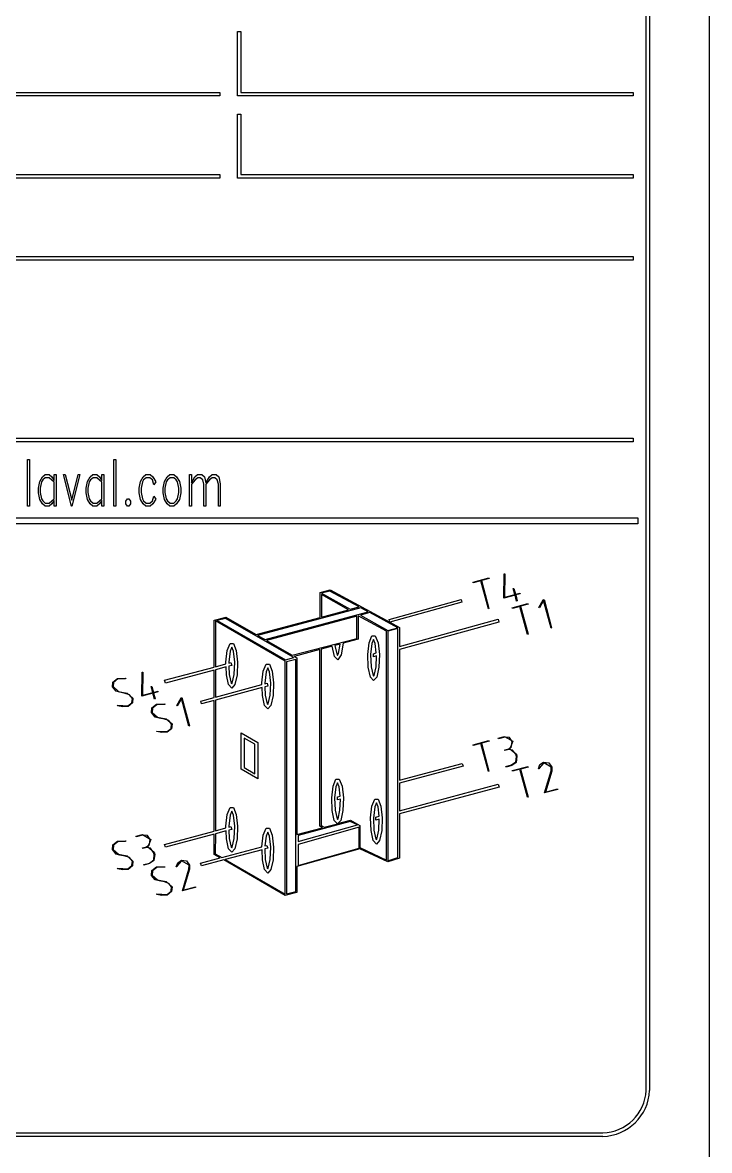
# Model space of a CAD drawing. Extents: x -181672 to 290600, y -29000 to 395522.
# Drawn here: x -170606.9 to -170548.3, y 30914.5 to 31010.7 of the extents above; entities that cross this region are included whole.
import ezdxf

# ---------------------------------------------------------------- set-up
doc = ezdxf.new("R2010")
doc.units = 0
doc.header["$LTSCALE"] = 10

# ---------------------------------------------------------------- blocks, each defined once
blk = doc.blocks.new('XFM7P20PCW$0$A$C29d41b1e')
for p, q in [((58.5, 1044.5), (58.5, 1247.5)), ((53.101, 1055.074), (53.101, 1234.448)), ((53.401, 1234.698), (53.401, 1055.067)), ((18.25, 1139.903), (18.25, 1145.403)), ((18.25, 1145.403), (18.55, 1145.403)), ((18.55, 1145.403), (18.55, 1140.203)), ((-16.7, 1140.203), (16.75, 1140.203)), ((16.75, 1140.203), (16.75, 1139.903)), ((18.55, 1140.203), (52, 1140.203)), ((52, 1140.203), (52, 1139.903)), ((16.75, 1139.903), (-17, 1139.903)), ((52, 1139.903), (18.25, 1139.903)), ((18.25, 1132.903), (18.25, 1138.342)), ((18.25, 1138.342), (18.55, 1138.342)), ((18.55, 1138.342), (18.55, 1133.203)), ((16.75, 1132.903), (-17, 1132.903)), ((-16.7, 1133.203), (16.75, 1133.203)), ((16.75, 1133.203), (16.75, 1132.903)), ((52, 1132.903), (18.25, 1132.903)), ((18.55, 1133.203), (52, 1133.203)), ((52, 1133.203), (52, 1132.903)), ((52, 1125.903), (-53.5, 1125.903)), ((-41.528, 1126.203), (52, 1126.203)), ((52, 1126.203), (52, 1125.903)), ((52, 1110.403), (-53.5, 1110.403)), ((-53.2, 1110.703), (52, 1110.703)), ((52, 1110.703), (52, 1110.403)), ((0.357, 1104.904), (0.357, 1108.904)), ((0.357, 1108.904), (0.521, 1108.904)), ((0.521, 1108.904), (0.521, 1104.904)), ((7.709, 1104.904), (7.709, 1108.904)), ((7.709, 1108.904), (7.873, 1108.904)), ((7.873, 1108.904), (7.873, 1104.904)), ((1.616, 1107.411), (1.851, 1107.6)), ((1.851, 1107.6), (2.201, 1107.6)), ((2.201, 1107.6), (2.432, 1107.411)), ((2.614, 1107.101), (2.614, 1107.6)), ((2.614, 1107.6), (2.778, 1107.6)), ((2.778, 1107.6), (2.778, 1104.904)), ((4.1, 1104.904), (3.404, 1107.6)), ((3.404, 1107.6), (3.572, 1107.6)), ((3.572, 1107.6), (4.115, 1105.433)), ((4.115, 1105.433), (4.659, 1107.6)), ((4.823, 1107.6), (4.13, 1104.904)), ((4.659, 1107.6), (4.823, 1107.6)), ((5.683, 1107.411), (5.918, 1107.6)), ((5.918, 1107.6), (6.268, 1107.6)), ((6.268, 1107.6), (6.499, 1107.411)), ((6.682, 1107.101), (6.682, 1107.6)), ((6.682, 1107.6), (6.845, 1107.6)), ((6.845, 1107.6), (6.845, 1104.904)), ((10.216, 1107.411), (10.451, 1107.6)), ((10.451, 1107.6), (10.801, 1107.6)), ((10.801, 1107.6), (11.032, 1107.411)), ((12.249, 1107.411), (12.484, 1107.6)), ((12.484, 1107.6), (12.834, 1107.6)), ((12.834, 1107.6), (13.065, 1107.411)), ((14.164, 1104.904), (14.164, 1107.6)), ((14.164, 1107.6), (14.328, 1107.6)), ((14.328, 1107.6), (14.328, 1106.915)), ((14.622, 1107.411), (14.857, 1107.6)), ((14.857, 1107.6), (15.203, 1107.6)), ((15.203, 1107.6), (15.445, 1107.407)), ((15.855, 1107.411), (16.086, 1107.6)), ((16.086, 1107.6), (16.436, 1107.6)), ((16.436, 1107.6), (16.674, 1107.407)), ((1.274, 1106.446), (1.389, 1107.019)), ((1.389, 1107.019), (1.616, 1107.411)), ((1.546, 1106.979), (1.434, 1106.435)), ((1.65, 1107.146), (1.546, 1106.979)), ((1.866, 1107.329), (1.65, 1107.146)), ((2.186, 1107.329), (1.866, 1107.329)), ((2.614, 1106.971), (2.186, 1107.329)), ((2.432, 1107.411), (2.614, 1107.101)), ((2.614, 1105.533), (2.614, 1106.971)), ((5.341, 1106.446), (5.456, 1107.019)), ((5.456, 1107.019), (5.683, 1107.411)), ((5.613, 1106.979), (5.501, 1106.435)), ((5.717, 1107.146), (5.613, 1106.979)), ((5.933, 1107.329), (5.717, 1107.146)), ((6.253, 1107.329), (5.933, 1107.329)), ((6.682, 1106.971), (6.253, 1107.329)), ((6.499, 1107.411), (6.682, 1107.101)), ((6.682, 1105.533), (6.682, 1106.971)), ((9.873, 1106.446), (9.989, 1107.019)), ((9.989, 1107.019), (10.216, 1107.411)), ((10.145, 1106.979), (10.033, 1106.435)), ((10.249, 1107.146), (10.145, 1106.979)), ((10.465, 1107.329), (10.249, 1107.146)), ((10.786, 1107.329), (10.465, 1107.329)), ((10.998, 1107.15), (10.786, 1107.329)), ((11.121, 1106.736), (10.998, 1107.15)), ((11.032, 1107.411), (11.277, 1106.997)), ((11.277, 1106.997), (11.121, 1106.736)), ((11.907, 1106.446), (12.022, 1107.019)), ((12.022, 1107.019), (12.249, 1107.411)), ((12.179, 1106.979), (12.067, 1106.435)), ((12.283, 1107.146), (12.179, 1106.979)), ((12.499, 1107.329), (12.283, 1107.146)), ((12.819, 1107.329), (12.499, 1107.329)), ((13.035, 1107.146), (12.819, 1107.329)), ((13.14, 1106.979), (13.035, 1107.146)), ((13.065, 1107.411), (13.296, 1107.019)), ((13.248, 1106.435), (13.14, 1106.979)), ((13.296, 1107.019), (13.411, 1106.446)), ((14.328, 1106.915), (14.622, 1107.411)), ((14.652, 1107.146), (14.328, 1106.789)), ((14.328, 1106.789), (14.328, 1104.904)), ((14.868, 1107.329), (14.652, 1107.146)), ((15.076, 1107.329), (14.868, 1107.329)), ((15.289, 1107.154), (15.076, 1107.329)), ((15.393, 1106.8), (15.289, 1107.154)), ((15.393, 1104.904), (15.393, 1106.8)), ((15.445, 1107.407), (15.542, 1106.893)), ((15.542, 1106.893), (15.855, 1107.411)), ((15.877, 1107.146), (15.557, 1106.789)), ((15.557, 1106.789), (15.557, 1104.904)), ((16.097, 1107.329), (15.877, 1107.146)), ((16.309, 1107.329), (16.097, 1107.329)), ((16.518, 1107.154), (16.309, 1107.329)), ((16.626, 1106.8), (16.518, 1107.154)), ((16.626, 1104.904), (16.626, 1106.8)), ((16.674, 1107.407), (16.79, 1106.818)), ((16.79, 1106.818), (16.79, 1104.904)), ((1.274, 1106.059), (1.274, 1106.446)), ((1.389, 1105.485), (1.274, 1106.059)), ((1.434, 1106.435), (1.434, 1106.073)), ((1.434, 1106.073), (1.546, 1105.53)), ((1.546, 1105.53), (1.65, 1105.358)), ((2.186, 1105.176), (2.614, 1105.533)), ((5.341, 1106.059), (5.341, 1106.446)), ((5.456, 1105.485), (5.341, 1106.059)), ((5.501, 1106.435), (5.501, 1106.073)), ((5.501, 1106.073), (5.613, 1105.53)), ((5.613, 1105.53), (5.717, 1105.358)), ((6.253, 1105.176), (6.682, 1105.533)), ((8.737, 1105.336), (8.864, 1105.548)), ((8.864, 1105.548), (8.998, 1105.548)), ((8.998, 1105.548), (9.125, 1105.336)), ((9.873, 1106.059), (9.873, 1106.446)), ((9.989, 1105.485), (9.873, 1106.059)), ((10.033, 1106.435), (10.033, 1106.073)), ((10.033, 1106.073), (10.145, 1105.53)), ((10.145, 1105.53), (10.249, 1105.358)), ((10.998, 1105.355), (11.121, 1105.768)), ((11.121, 1105.768), (11.277, 1105.507)), ((11.907, 1106.059), (11.907, 1106.446)), ((12.022, 1105.485), (11.907, 1106.059)), ((12.067, 1106.435), (12.067, 1106.073)), ((12.067, 1106.073), (12.179, 1105.53)), ((12.179, 1105.53), (12.283, 1105.358)), ((13.035, 1105.358), (13.14, 1105.53)), ((13.14, 1105.53), (13.248, 1106.073)), ((13.248, 1106.073), (13.248, 1106.435)), ((13.411, 1106.059), (13.296, 1105.485)), ((13.411, 1106.446), (13.411, 1106.059)), ((0.521, 1104.904), (0.357, 1104.904)), ((1.616, 1105.098), (1.389, 1105.485)), ((1.851, 1104.904), (1.616, 1105.098)), ((1.65, 1105.358), (1.866, 1105.176)), ((2.201, 1104.904), (1.851, 1104.904)), ((1.866, 1105.176), (2.186, 1105.176)), ((2.432, 1105.098), (2.201, 1104.904)), ((2.614, 1105.407), (2.432, 1105.098)), ((2.614, 1104.904), (2.614, 1105.407)), ((2.778, 1104.904), (2.614, 1104.904)), ((4.13, 1104.904), (4.1, 1104.904)), ((5.683, 1105.098), (5.456, 1105.485)), ((5.918, 1104.904), (5.683, 1105.098)), ((5.717, 1105.358), (5.933, 1105.176)), ((6.268, 1104.904), (5.918, 1104.904)), ((5.933, 1105.176), (6.253, 1105.176)), ((6.499, 1105.098), (6.268, 1104.904)), ((6.682, 1105.407), (6.499, 1105.098)), ((6.682, 1104.904), (6.682, 1105.407)), ((6.845, 1104.904), (6.682, 1104.904)), ((7.873, 1104.904), (7.709, 1104.904)), ((8.737, 1105.116), (8.737, 1105.336)), ((8.864, 1104.904), (8.737, 1105.116)), ((8.998, 1104.904), (8.864, 1104.904)), ((9.125, 1105.116), (8.998, 1104.904)), ((9.125, 1105.336), (9.125, 1105.116)), ((10.216, 1105.098), (9.989, 1105.485)), ((10.451, 1104.904), (10.216, 1105.098)), ((10.249, 1105.358), (10.465, 1105.176)), ((10.801, 1104.904), (10.451, 1104.904)), ((10.465, 1105.176), (10.786, 1105.176)), ((10.786, 1105.176), (10.998, 1105.355)), ((11.032, 1105.098), (10.801, 1104.904)), ((11.277, 1105.507), (11.032, 1105.098)), ((12.249, 1105.098), (12.022, 1105.485)), ((12.484, 1104.904), (12.249, 1105.098)), ((12.283, 1105.358), (12.499, 1105.176)), ((12.834, 1104.904), (12.484, 1104.904)), ((12.499, 1105.176), (12.819, 1105.176)), ((12.819, 1105.176), (13.035, 1105.358)), ((13.065, 1105.098), (12.834, 1104.904)), ((13.296, 1105.485), (13.065, 1105.098)), ((14.328, 1104.904), (14.164, 1104.904)), ((15.557, 1104.904), (15.393, 1104.904)), ((16.79, 1104.904), (16.626, 1104.904)), ((-53.296, 1103.904), (52.382, 1103.904)), ((52.382, 1103.904), (52.382, 1103.403)), ((52.382, 1103.403), (-0.7, 1103.403)), ((38.346, 1098.438), (39.688, 1098.798)), ((39.688, 1098.798), (39.702, 1098.743)), ((40.977, 1097.07), (41.008, 1099.13)), ((41.008, 1099.13), (41.064, 1099.129)), ((41.064, 1099.129), (41.032, 1097.143)), ((38.361, 1098.383), (38.346, 1098.438)), ((39.006, 1098.556), (38.361, 1098.383)), ((39.646, 1096.167), (39.006, 1098.556)), ((39.702, 1098.743), (39.061, 1098.571)), ((39.061, 1098.571), (39.701, 1096.182)), ((41.773, 1097.888), (41.828, 1097.903)), ((41.91, 1097.378), (41.773, 1097.888)), ((41.828, 1097.903), (41.964, 1097.393)), ((25.304, 1097.548), (26.145, 1097.774)), ((25.304, 1095.425), (25.304, 1097.548)), ((25.404, 1097.378), (25.404, 1095.452)), ((27.728, 1096.075), (25.404, 1097.378)), ((26.132, 1097.667), (25.429, 1097.478)), ((25.429, 1097.478), (27.867, 1096.112)), ((28.632, 1096.317), (26.132, 1097.667)), ((26.145, 1097.774), (31.254, 1095.015)), ((31.188, 1095.256), (37.328, 1096.958)), ((37.328, 1096.958), (37.395, 1096.717)), ((41.924, 1097.324), (40.977, 1097.07)), ((41.032, 1097.143), (41.91, 1097.378)), ((42.061, 1096.814), (41.924, 1097.324)), ((41.964, 1097.393), (42.338, 1097.493)), ((42.353, 1097.439), (41.979, 1097.338)), ((41.979, 1097.338), (42.115, 1096.829)), ((42.338, 1097.493), (42.353, 1097.439)), ((43.952, 1096.268), (44.334, 1096.926)), ((44.361, 1096.862), (44, 1096.241)), ((44.334, 1096.926), (44.398, 1096.943)), ((44.99, 1094.513), (44.361, 1096.862)), ((44.398, 1096.943), (45.045, 1094.528)), ((28.76, 1096.248), (19.969, 1093.892)), ((20.601, 1093.531), (29.409, 1095.897)), ((25.404, 1095.452), (27.728, 1096.075)), ((27.867, 1096.112), (28.632, 1096.317)), ((29.409, 1095.897), (28.76, 1096.248)), ((37.395, 1096.717), (31.254, 1095.015)), ((39.701, 1096.182), (39.646, 1096.167)), ((41.679, 1096.245), (43.02, 1096.605)), ((41.693, 1096.191), (41.679, 1096.245)), ((42.338, 1096.363), (41.693, 1096.191)), ((42.115, 1096.829), (42.061, 1096.814)), ((42.978, 1093.974), (42.338, 1096.363)), ((43.035, 1096.55), (42.393, 1096.378)), ((42.393, 1096.378), (43.033, 1093.989)), ((43.02, 1096.605), (43.035, 1096.55)), ((44, 1096.241), (43.952, 1096.268)), ((16.264, 1095.199), (17.253, 1095.448)), ((16.264, 1091.191), (16.264, 1095.199)), ((16.365, 1095.141), (16.365, 1091.218)), ((22.327, 1091.697), (16.365, 1095.141)), ((17.239, 1095.341), (16.525, 1095.165)), ((16.525, 1095.165), (22.342, 1091.805)), ((23.068, 1092.002), (17.239, 1095.341)), ((17.253, 1095.448), (19.846, 1093.963)), ((19.846, 1093.963), (25.304, 1095.425)), ((28.445, 1095.535), (20.724, 1093.46)), ((28.445, 1093.634), (28.445, 1095.535)), ((30.97, 1094.249), (28.545, 1095.561)), ((28.545, 1095.561), (28.545, 1093.561)), ((29.537, 1095.828), (28.75, 1095.617)), ((28.75, 1095.617), (31.07, 1094.316)), ((31.927, 1094.538), (29.537, 1095.828)), ((31.254, 1095.015), (31.188, 1095.256)), ((31.254, 1095.015), (32.07, 1094.574)), ((32.07, 1092.935), (40.472, 1095.262)), ((40.538, 1095.021), (32.07, 1092.676)), ((40.472, 1095.262), (40.538, 1095.021)), ((30.97, 1074.717), (30.97, 1094.249)), ((31.07, 1094.316), (31.927, 1094.538)), ((31.927, 1094.482), (31.07, 1094.261)), ((31.07, 1094.261), (31.07, 1074.664)), ((31.927, 1074.934), (31.927, 1094.482)), ((32.07, 1094.574), (32.07, 1092.935)), ((43.033, 1093.989), (42.978, 1093.974)), ((45.045, 1094.528), (44.99, 1094.513)), ((17.382, 1092.611), (17.621, 1093.205)), ((17.621, 1093.205), (17.906, 1093.205)), ((17.906, 1093.205), (18.145, 1092.611)), ((19.969, 1093.892), (20.601, 1093.531)), ((20.724, 1093.46), (22.92, 1092.202)), ((22.92, 1092.202), (28.445, 1093.634)), ((27.005, 1093.149), (26.565, 1093.031)), ((26.565, 1093.031), (26.751, 1092.213)), ((26.866, 1092.331), (27.005, 1093.149)), ((27.271, 1093.22), (27.103, 1092.237)), ((28.545, 1093.561), (27.271, 1093.22)), ((29.358, 1092.255), (29.476, 1093.254)), ((29.476, 1093.254), (29.715, 1093.848)), ((29.72, 1093.192), (29.608, 1092.245)), ((29.715, 1093.848), (30, 1093.848)), ((29.858, 1093.532), (29.72, 1093.192)), ((29.995, 1093.192), (29.858, 1093.532)), ((30.09, 1092.387), (29.995, 1093.192)), ((30, 1093.848), (30.239, 1093.254)), ((30.239, 1093.254), (30.357, 1092.255)), ((17.264, 1091.611), (17.382, 1092.611)), ((17.627, 1092.548), (17.515, 1091.601)), ((17.764, 1092.889), (17.627, 1092.548)), ((17.901, 1092.548), (17.764, 1092.889)), ((18.013, 1091.601), (17.901, 1092.548)), ((18.145, 1092.611), (18.263, 1091.611)), ((25.286, 1092.689), (23.095, 1092.102)), ((23.095, 1092.102), (23.327, 1091.969)), ((25.283, 1077.617), (25.286, 1092.689)), ((25.386, 1092.716), (25.383, 1077.675)), ((26.323, 1092.966), (25.386, 1092.716)), ((26.524, 1092.082), (26.323, 1092.966)), ((26.82, 1091.806), (26.524, 1092.082)), ((26.751, 1092.213), (26.774, 1092.191)), ((26.774, 1092.191), (26.866, 1092.331)), ((27.103, 1092.237), (26.82, 1091.806)), ((29.398, 1091.167), (29.358, 1092.255)), ((29.608, 1092.245), (29.647, 1091.199)), ((29.847, 1092.322), (30.09, 1092.387)), ((29.847, 1092.063), (29.847, 1092.322)), ((30.102, 1092.131), (29.847, 1092.063)), ((30.068, 1091.199), (30.102, 1092.131)), ((30.357, 1092.255), (30.317, 1091.167)), ((32.07, 1092.676), (32.07, 1081.533)), ((12.043, 1090.06), (16.264, 1091.191)), ((16.365, 1091.218), (17.27, 1091.46)), ((17.279, 1091.204), (16.365, 1090.959)), ((17.27, 1091.46), (17.264, 1091.611)), ((17.305, 1090.524), (17.279, 1091.204)), ((17.515, 1091.601), (17.517, 1091.527)), ((17.517, 1091.527), (17.699, 1091.575)), ((17.764, 1091.334), (17.527, 1091.27)), ((17.527, 1091.27), (17.553, 1090.556)), ((17.699, 1091.575), (17.764, 1091.334)), ((17.974, 1090.556), (18.013, 1091.601)), ((18.263, 1091.611), (18.223, 1090.524)), ((20.455, 1090.837), (20.694, 1091.431)), ((20.694, 1091.431), (20.978, 1091.431)), ((20.836, 1091.115), (20.699, 1090.774)), ((20.973, 1090.774), (20.836, 1091.115)), ((20.978, 1091.431), (21.217, 1090.837)), ((22.327, 1071.815), (22.327, 1091.697)), ((22.342, 1091.805), (23.068, 1092.002)), ((23.226, 1091.84), (22.427, 1091.623)), ((22.427, 1091.623), (22.427, 1071.83)), ((23.227, 1072.044), (23.226, 1091.84)), ((23.327, 1091.969), (23.327, 1076.897)), ((29.585, 1090.337), (29.398, 1091.167)), ((29.647, 1091.199), (29.815, 1090.454)), ((29.9, 1090.454), (30.068, 1091.199)), ((30.317, 1091.167), (30.13, 1090.337)), ((7.624, 1089.906), (8.026, 1090.224)), ((8.041, 1090.169), (7.674, 1089.882)), ((8.026, 1090.224), (8.729, 1090.239)), ((8.712, 1090.185), (8.041, 1090.169)), ((8.729, 1090.239), (8.712, 1090.185)), ((10.093, 1088.704), (10.124, 1090.764)), ((10.124, 1090.764), (10.18, 1090.764)), ((10.18, 1090.764), (10.148, 1088.778)), ((16.264, 1090.932), (12.108, 1089.818)), ((16.264, 1088.594), (16.264, 1090.932)), ((16.365, 1090.959), (16.365, 1088.621)), ((17.491, 1089.693), (17.305, 1090.524)), ((17.553, 1090.556), (17.721, 1089.811)), ((17.807, 1089.811), (17.974, 1090.556)), ((18.223, 1090.524), (18.036, 1089.693)), ((20.336, 1089.837), (20.455, 1090.837)), ((20.699, 1090.774), (20.587, 1089.827)), ((21.085, 1089.827), (20.973, 1090.774)), ((21.217, 1090.837), (21.336, 1089.837)), ((29.858, 1090.027), (29.585, 1090.337)), ((29.815, 1090.454), (29.858, 1090.405)), ((29.858, 1090.405), (29.9, 1090.454)), ((30.13, 1090.337), (29.858, 1090.027)), ((7.585, 1089.501), (7.624, 1089.906)), ((7.909, 1089.119), (7.585, 1089.501)), ((7.674, 1089.882), (7.639, 1089.515)), ((7.639, 1089.515), (8.109, 1089.11)), ((10.889, 1089.522), (10.944, 1089.537)), ((11.025, 1089.013), (10.889, 1089.522)), ((10.944, 1089.537), (11.08, 1089.027)), ((12.108, 1089.818), (12.043, 1090.06)), ((16.365, 1088.621), (20.342, 1089.686)), ((20.352, 1089.43), (16.365, 1088.362)), ((17.764, 1089.384), (17.491, 1089.693)), ((17.721, 1089.811), (17.764, 1089.762)), ((17.764, 1089.762), (17.807, 1089.811)), ((18.036, 1089.693), (17.764, 1089.384)), ((20.342, 1089.686), (20.336, 1089.837)), ((20.377, 1088.75), (20.352, 1089.43)), ((20.587, 1089.827), (20.59, 1089.753)), ((20.59, 1089.753), (20.771, 1089.801)), ((20.836, 1089.56), (20.599, 1089.497)), ((20.599, 1089.497), (20.626, 1088.782)), ((20.771, 1089.801), (20.836, 1089.56)), ((21.046, 1088.782), (21.085, 1089.827)), ((21.336, 1089.837), (21.295, 1088.75)), ((8.229, 1089.032), (7.909, 1089.119)), ((8.109, 1089.11), (8.241, 1089.087)), ((8.688, 1088.939), (8.229, 1089.032)), ((8.241, 1089.087), (8.835, 1088.966)), ((9.057, 1088.819), (8.688, 1088.939)), ((8.835, 1088.966), (9.341, 1088.528)), ((9.29, 1088.514), (9.057, 1088.819)), ((9.252, 1088.146), (9.29, 1088.514)), ((9.341, 1088.528), (9.302, 1088.122)), ((11.04, 1088.958), (10.093, 1088.704)), ((10.148, 1088.778), (11.025, 1089.013)), ((11.177, 1088.449), (11.04, 1088.958)), ((11.08, 1089.027), (11.454, 1089.128)), ((11.469, 1089.073), (11.095, 1088.973)), ((11.095, 1088.973), (11.231, 1088.463)), ((11.231, 1088.463), (11.177, 1088.449)), ((11.454, 1089.128), (11.469, 1089.073)), ((13.068, 1087.903), (13.45, 1088.56)), ((13.477, 1088.496), (13.115, 1087.875)), ((13.45, 1088.56), (13.513, 1088.577)), ((14.106, 1086.148), (13.477, 1088.496)), ((13.513, 1088.577), (14.161, 1086.162)), ((15.116, 1088.286), (16.264, 1088.594)), ((15.181, 1088.045), (15.116, 1088.286)), ((16.264, 1088.335), (15.181, 1088.045)), ((16.264, 1077.191), (16.264, 1088.335)), ((16.365, 1088.362), (16.365, 1077.218)), ((20.563, 1087.919), (20.377, 1088.75)), ((20.626, 1088.782), (20.793, 1088.037)), ((20.879, 1088.037), (21.046, 1088.782)), ((21.295, 1088.75), (21.109, 1087.919)), ((8.033, 1087.872), (8.053, 1087.923)), ((8.479, 1087.785), (8.033, 1087.872)), ((8.053, 1087.923), (8.913, 1087.87)), ((8.926, 1087.821), (8.479, 1087.785)), ((8.913, 1087.87), (9.252, 1088.146)), ((9.302, 1088.122), (8.926, 1087.821)), ((10.917, 1087.308), (10.956, 1087.713)), ((11.241, 1086.926), (10.917, 1087.308)), ((10.956, 1087.713), (11.359, 1088.031)), ((11.006, 1087.689), (10.972, 1087.322)), ((10.972, 1087.322), (11.441, 1086.918)), ((11.373, 1087.976), (11.006, 1087.689)), ((11.359, 1088.031), (12.061, 1088.046)), ((12.044, 1087.992), (11.373, 1087.976)), ((12.061, 1088.046), (12.044, 1087.992)), ((13.115, 1087.875), (13.068, 1087.903)), ((20.836, 1087.61), (20.563, 1087.919)), ((20.793, 1088.037), (20.836, 1087.988)), ((20.836, 1087.988), (20.879, 1088.037)), ((21.109, 1087.919), (20.836, 1087.61)), ((11.561, 1086.839), (11.241, 1086.926)), ((11.441, 1086.918), (11.574, 1086.894)), ((12.021, 1086.746), (11.561, 1086.839)), ((11.574, 1086.894), (12.168, 1086.773)), ((12.389, 1086.626), (12.021, 1086.746)), ((12.168, 1086.773), (12.674, 1086.335)), ((12.622, 1086.321), (12.389, 1086.626)), ((12.585, 1085.953), (12.622, 1086.321)), ((12.674, 1086.335), (12.634, 1085.929)), ((11.366, 1085.679), (11.386, 1085.73)), ((11.812, 1085.592), (11.366, 1085.679)), ((11.386, 1085.73), (12.245, 1085.677)), ((12.258, 1085.628), (11.812, 1085.592)), ((12.245, 1085.677), (12.585, 1085.953)), ((12.634, 1085.929), (12.258, 1085.628)), ((14.161, 1086.162), (14.106, 1086.148)), ((18.564, 1085.567), (19.995, 1084.741)), ((18.564, 1082.482), (18.564, 1085.567)), ((19.745, 1084.596), (18.814, 1085.134)), ((18.814, 1085.134), (18.814, 1082.627)), ((19.745, 1082.089), (19.745, 1084.596)), ((19.995, 1084.741), (19.995, 1081.656)), ((38.346, 1084.55), (39.688, 1084.909)), ((38.361, 1084.495), (38.346, 1084.55)), ((39.006, 1084.668), (38.361, 1084.495)), ((39.646, 1082.279), (39.006, 1084.668)), ((39.702, 1084.854), (39.061, 1084.682)), ((39.061, 1084.682), (39.701, 1082.293)), ((39.688, 1084.909), (39.702, 1084.854)), ((40.494, 1085.125), (41.029, 1085.268)), ((40.508, 1085.07), (40.494, 1085.125)), ((41.044, 1085.214), (40.508, 1085.07)), ((41.029, 1085.268), (41.744, 1084.855)), ((41.452, 1085.175), (41.044, 1085.214)), ((41.38, 1084.212), (41.624, 1084.416)), ((41.69, 1084.841), (41.452, 1085.175)), ((41.744, 1084.855), (41.491, 1084.211)), ((41.624, 1084.416), (41.69, 1084.841)), ((41.049, 1084.123), (41.38, 1084.212)), ((41.063, 1084.071), (41.049, 1084.123)), ((41.394, 1084.16), (41.063, 1084.071)), ((41.714, 1084.092), (41.394, 1084.16)), ((41.491, 1084.211), (42.037, 1083.762)), ((41.983, 1083.747), (41.714, 1084.092)), ((42.033, 1083.56), (41.983, 1083.747)), ((41.992, 1083.102), (42.033, 1083.56)), ((42.087, 1083.575), (42.018, 1083.041)), ((42.037, 1083.762), (42.087, 1083.575)), ((19.995, 1081.656), (18.564, 1082.482)), ((18.814, 1082.627), (19.745, 1082.089)), ((32.07, 1081.533), (37.42, 1082.966)), ((37.485, 1082.725), (32.07, 1081.274)), ((37.42, 1082.966), (37.485, 1082.725)), ((41.141, 1082.707), (41.625, 1082.837)), ((41.155, 1082.658), (41.141, 1082.707)), ((41.638, 1082.788), (41.155, 1082.658)), ((41.625, 1082.837), (41.992, 1083.102)), ((42.018, 1083.041), (41.638, 1082.788)), ((41.679, 1082.357), (43.02, 1082.716)), ((42.338, 1082.475), (41.693, 1082.302)), ((42.978, 1080.086), (42.338, 1082.475)), ((43.035, 1082.661), (42.393, 1082.489)), ((42.393, 1082.489), (43.033, 1080.1)), ((43.02, 1082.716), (43.035, 1082.661)), ((43.912, 1082.508), (44.041, 1082.866)), ((43.968, 1082.504), (43.912, 1082.508)), ((43.975, 1082.571), (43.968, 1082.504)), ((44.376, 1083.021), (43.975, 1082.571)), ((44.041, 1082.866), (44.361, 1083.075)), ((44.361, 1083.075), (44.799, 1083.02)), ((45.007, 1082.647), (44.376, 1083.021)), ((44.799, 1083.02), (45.058, 1082.661)), ((45.001, 1082.321), (45.007, 1082.647)), ((45.058, 1082.661), (45.054, 1082.308)), ((26.404, 1081.028), (26.643, 1081.622)), ((26.643, 1081.622), (26.927, 1081.622)), ((26.927, 1081.622), (27.167, 1081.028)), ((39.701, 1082.293), (39.646, 1082.279)), ((41.693, 1082.302), (41.679, 1082.357)), ((44.438, 1080.452), (45.001, 1082.321)), ((45.054, 1082.308), (44.52, 1080.527)), ((26.286, 1080.029), (26.404, 1081.028)), ((26.648, 1080.966), (26.536, 1080.019)), ((26.785, 1081.306), (26.648, 1080.966)), ((26.922, 1080.966), (26.785, 1081.306)), ((27.015, 1080.178), (26.922, 1080.966)), ((27.167, 1081.028), (27.285, 1080.029)), ((32.07, 1081.274), (32.07, 1078.936)), ((32.07, 1078.936), (40.493, 1081.192)), ((40.557, 1080.951), (32.07, 1078.677)), ((40.493, 1081.192), (40.557, 1080.951)), ((45.56, 1080.753), (44.438, 1080.452)), ((44.52, 1080.527), (45.547, 1080.802)), ((45.547, 1080.802), (45.56, 1080.753)), ((26.326, 1078.941), (26.286, 1080.029)), ((26.536, 1080.019), (26.575, 1078.973)), ((26.785, 1080.117), (27.015, 1080.178)), ((26.785, 1079.858), (26.785, 1080.117)), ((27.031, 1079.924), (26.785, 1079.858)), ((26.995, 1078.973), (27.031, 1079.924)), ((27.285, 1080.029), (27.244, 1078.941)), ((29.72, 1079.32), (29.959, 1079.914)), ((29.959, 1079.914), (30.244, 1079.914)), ((30.102, 1079.597), (29.964, 1079.257)), ((30.239, 1079.257), (30.102, 1079.597)), ((30.244, 1079.914), (30.483, 1079.32)), ((43.033, 1080.1), (42.978, 1080.086)), ((17.264, 1077.611), (17.382, 1078.611)), ((17.382, 1078.611), (17.621, 1079.205)), ((17.621, 1079.205), (17.906, 1079.205)), ((17.764, 1078.889), (17.627, 1078.548)), ((17.901, 1078.548), (17.764, 1078.889)), ((17.906, 1079.205), (18.145, 1078.611)), ((18.145, 1078.611), (18.263, 1077.611)), ((26.512, 1078.111), (26.326, 1078.941)), ((26.575, 1078.973), (26.742, 1078.228)), ((26.828, 1078.228), (26.995, 1078.973)), ((27.244, 1078.941), (27.058, 1078.111)), ((29.602, 1078.32), (29.72, 1079.32)), ((29.964, 1079.257), (29.853, 1078.31)), ((30.332, 1078.47), (30.239, 1079.257)), ((30.483, 1079.32), (30.601, 1078.32)), ((32.07, 1078.677), (32.07, 1074.874)), ((17.627, 1078.548), (17.515, 1077.601)), ((18.013, 1077.601), (17.901, 1078.548)), ((27.875, 1078.011), (23.427, 1076.819)), ((23.427, 1076.294), (28.475, 1077.727)), ((25.515, 1077.483), (25.283, 1077.617)), ((25.383, 1077.675), (25.653, 1077.52)), ((25.653, 1077.52), (26.77, 1077.819)), ((26.77, 1077.819), (26.512, 1078.111)), ((26.742, 1078.228), (26.785, 1078.179)), ((26.785, 1078.179), (26.828, 1078.228)), ((26.81, 1077.83), (27.883, 1078.117)), ((27.058, 1078.111), (26.81, 1077.83)), ((28.475, 1077.727), (27.875, 1078.011)), ((27.883, 1078.117), (28.686, 1077.685)), ((28.686, 1077.685), (28.683, 1075.798)), ((29.642, 1077.233), (29.602, 1078.32)), ((29.853, 1078.31), (29.891, 1077.265)), ((30.042, 1078.392), (30.332, 1078.47)), ((30.042, 1078.133), (30.042, 1078.392)), ((30.347, 1078.215), (30.042, 1078.133)), ((30.312, 1077.265), (30.347, 1078.215)), ((30.601, 1078.32), (30.561, 1077.233)), ((9.609, 1076.759), (10.145, 1076.903)), ((9.624, 1076.704), (9.609, 1076.759)), ((10.159, 1076.848), (9.624, 1076.704)), ((10.145, 1076.903), (10.86, 1076.49)), ((10.568, 1076.809), (10.159, 1076.848)), ((10.805, 1076.475), (10.568, 1076.809)), ((12.043, 1076.06), (16.264, 1077.191)), ((16.264, 1076.932), (12.108, 1075.818)), ((16.264, 1075.199), (16.264, 1076.932)), ((16.365, 1076.959), (16.364, 1075.257)), ((16.365, 1077.218), (17.27, 1077.46)), ((17.279, 1077.204), (16.365, 1076.959)), ((17.27, 1077.46), (17.264, 1077.611)), ((17.305, 1076.524), (17.279, 1077.204)), ((17.515, 1077.601), (17.517, 1077.527)), ((17.517, 1077.527), (17.699, 1077.575)), ((17.764, 1077.334), (17.527, 1077.27)), ((17.527, 1077.27), (17.553, 1076.556)), ((17.699, 1077.575), (17.764, 1077.334)), ((17.974, 1076.556), (18.013, 1077.601)), ((18.263, 1077.611), (18.223, 1076.524)), ((20.339, 1075.861), (20.455, 1076.837)), ((20.455, 1076.837), (20.694, 1077.431)), ((20.699, 1076.774), (20.599, 1075.931)), ((20.694, 1077.431), (20.978, 1077.431)), ((20.836, 1077.115), (20.699, 1076.774)), ((20.973, 1076.774), (20.836, 1077.115)), ((21.085, 1075.827), (20.973, 1076.774)), ((20.978, 1077.431), (21.217, 1076.837)), ((21.217, 1076.837), (21.336, 1075.837)), ((23.327, 1076.897), (25.515, 1077.483)), ((23.427, 1076.819), (23.427, 1076.294)), ((28.638, 1077.526), (23.436, 1076.049)), ((28.635, 1075.733), (28.638, 1077.526)), ((29.829, 1076.402), (29.642, 1077.233)), ((29.891, 1077.265), (30.059, 1076.519)), ((30.144, 1076.519), (30.312, 1077.265)), ((30.561, 1077.233), (30.374, 1076.402)), ((7.585, 1075.612), (7.624, 1076.017)), ((7.624, 1076.017), (8.026, 1076.335)), ((7.674, 1075.994), (7.639, 1075.627)), ((8.041, 1076.28), (7.674, 1075.994)), ((8.026, 1076.335), (8.729, 1076.35)), ((8.712, 1076.297), (8.041, 1076.28)), ((8.729, 1076.35), (8.712, 1076.297)), ((10.165, 1075.757), (10.496, 1075.846)), ((10.179, 1075.706), (10.165, 1075.757)), ((10.51, 1075.794), (10.179, 1075.706)), ((10.496, 1075.846), (10.74, 1076.05)), ((10.83, 1075.726), (10.51, 1075.794)), ((10.86, 1076.49), (10.607, 1075.845)), ((10.607, 1075.845), (11.153, 1075.396)), ((10.74, 1076.05), (10.805, 1076.475)), ((11.098, 1075.381), (10.83, 1075.726)), ((12.108, 1075.818), (12.043, 1076.06)), ((16.91, 1074.942), (20.339, 1075.861)), ((17.491, 1075.693), (17.305, 1076.524)), ((17.764, 1075.384), (17.491, 1075.693)), ((17.553, 1076.556), (17.721, 1075.811)), ((17.721, 1075.811), (17.764, 1075.762)), ((17.764, 1075.762), (17.807, 1075.811)), ((18.036, 1075.693), (17.764, 1075.384)), ((17.807, 1075.811), (17.974, 1076.556)), ((18.223, 1076.524), (18.036, 1075.693)), ((20.832, 1075.734), (20.593, 1075.67)), ((20.599, 1075.931), (20.767, 1075.976)), ((20.767, 1075.976), (20.832, 1075.734)), ((21.046, 1074.782), (21.085, 1075.827)), ((21.336, 1075.837), (21.295, 1074.75)), ((23.436, 1076.049), (23.433, 1074.254)), ((23.433, 1074.254), (28.635, 1075.733)), ((28.683, 1075.798), (30.97, 1074.717)), ((30.102, 1076.093), (29.829, 1076.402)), ((30.059, 1076.519), (30.102, 1076.471)), ((30.102, 1076.471), (30.144, 1076.519)), ((30.374, 1076.402), (30.102, 1076.093)), ((7.909, 1075.23), (7.585, 1075.612)), ((7.639, 1075.627), (8.109, 1075.222)), ((8.229, 1075.143), (7.909, 1075.23)), ((8.109, 1075.222), (8.241, 1075.199)), ((8.688, 1075.05), (8.229, 1075.143)), ((8.241, 1075.199), (8.835, 1075.077)), ((9.057, 1074.93), (8.688, 1075.05)), ((8.835, 1075.077), (9.341, 1074.639)), ((9.29, 1074.625), (9.057, 1074.93)), ((10.741, 1074.471), (11.108, 1074.736)), ((11.149, 1075.194), (11.098, 1075.381)), ((11.108, 1074.736), (11.149, 1075.194)), ((11.203, 1075.209), (11.133, 1074.675)), ((11.153, 1075.396), (11.203, 1075.209)), ((15.112, 1074.46), (16.773, 1074.906)), ((17.079, 1074.729), (15.176, 1074.219)), ((16.773, 1074.906), (16.264, 1075.199)), ((16.364, 1075.257), (16.91, 1074.942)), ((22.327, 1071.699), (17.079, 1074.729)), ((20.345, 1075.604), (17.216, 1074.765)), ((17.216, 1074.765), (22.327, 1071.815)), ((20.377, 1074.75), (20.345, 1075.604)), ((20.563, 1073.919), (20.377, 1074.75)), ((20.593, 1075.67), (20.626, 1074.782)), ((20.626, 1074.782), (20.793, 1074.037)), ((20.879, 1074.037), (21.046, 1074.782)), ((21.295, 1074.75), (21.109, 1073.919)), ((28.682, 1075.688), (23.327, 1074.165)), ((31.07, 1074.559), (28.682, 1075.688)), ((31.07, 1074.664), (31.927, 1074.934)), ((32.07, 1074.874), (31.07, 1074.559)), ((8.033, 1073.983), (8.053, 1074.035)), ((8.479, 1073.896), (8.033, 1073.983)), ((8.053, 1074.035), (8.913, 1073.981)), ((8.926, 1073.932), (8.479, 1073.896)), ((8.913, 1073.981), (9.252, 1074.257)), ((9.302, 1074.234), (8.926, 1073.932)), ((9.252, 1074.257), (9.29, 1074.625)), ((9.341, 1074.639), (9.302, 1074.234)), ((10.257, 1074.341), (10.741, 1074.471)), ((10.27, 1074.293), (10.257, 1074.341)), ((10.754, 1074.422), (10.27, 1074.293)), ((11.133, 1074.675), (10.754, 1074.422)), ((10.917, 1073.419), (10.956, 1073.824)), ((10.956, 1073.824), (11.359, 1074.142)), ((11.006, 1073.801), (10.972, 1073.434)), ((11.373, 1074.087), (11.006, 1073.801)), ((11.359, 1074.142), (12.061, 1074.157)), ((12.044, 1074.104), (11.373, 1074.087)), ((12.061, 1074.157), (12.044, 1074.104)), ((13.028, 1074.142), (13.157, 1074.5)), ((13.084, 1074.139), (13.028, 1074.142)), ((13.091, 1074.205), (13.084, 1074.139)), ((13.492, 1074.655), (13.091, 1074.205)), ((13.157, 1074.5), (13.477, 1074.71)), ((13.477, 1074.71), (13.914, 1074.654)), ((14.122, 1074.281), (13.492, 1074.655)), ((13.554, 1072.086), (14.117, 1073.956)), ((14.17, 1073.942), (13.635, 1072.161)), ((13.914, 1074.654), (14.174, 1074.295)), ((14.117, 1073.956), (14.122, 1074.281)), ((14.174, 1074.295), (14.17, 1073.942)), ((15.176, 1074.219), (15.112, 1074.46)), ((20.836, 1073.61), (20.563, 1073.919)), ((20.793, 1074.037), (20.836, 1073.988)), ((20.836, 1073.988), (20.879, 1074.037)), ((21.109, 1073.919), (20.836, 1073.61)), ((23.327, 1074.165), (23.327, 1071.967)), ((11.241, 1073.037), (10.917, 1073.419)), ((10.972, 1073.434), (11.441, 1073.029)), ((11.561, 1072.95), (11.241, 1073.037)), ((11.441, 1073.029), (11.574, 1073.006)), ((12.021, 1072.857), (11.561, 1072.95)), ((11.574, 1073.006), (12.168, 1072.884)), ((12.389, 1072.737), (12.021, 1072.857)), ((12.168, 1072.884), (12.674, 1072.446)), ((11.366, 1071.79), (11.386, 1071.842)), ((11.386, 1071.842), (12.245, 1071.788)), ((12.245, 1071.788), (12.585, 1072.064)), ((12.634, 1072.041), (12.258, 1071.739)), ((12.622, 1072.432), (12.389, 1072.737)), ((12.585, 1072.064), (12.622, 1072.432)), ((12.674, 1072.446), (12.634, 1072.041)), ((14.676, 1072.387), (13.554, 1072.086)), ((13.635, 1072.161), (14.663, 1072.436)), ((14.663, 1072.436), (14.676, 1072.387)), ((23.327, 1071.967), (22.327, 1071.699)), ((22.427, 1071.83), (23.227, 1072.044)), ((11.812, 1071.703), (11.366, 1071.79)), ((12.258, 1071.739), (11.812, 1071.703)), ((49.4, 1051.153), (-53.5, 1051.153)), ((-0.7, 1051.453), (49.396, 1051.453))]:
    blk.add_line(p, q)
for radius, start, end in [(3.8, 271.37799, 357.30514), (4.1, 271.32661, 357.40563)]:
    blk.add_arc((49.305, 1055.252), radius, start, end)
blk = doc.blocks.new('XFM7P20PCW')
blk.add_blockref('XFM7P20PCW$0$A$C29d41b1e', (-170606.83737, 29864.56704))

msp = doc.modelspace()

# ---------------------------------------------------------------- block references
msp.add_blockref('XFM7P20PCW', (0, 0))

doc.saveas('drawing.dxf')
